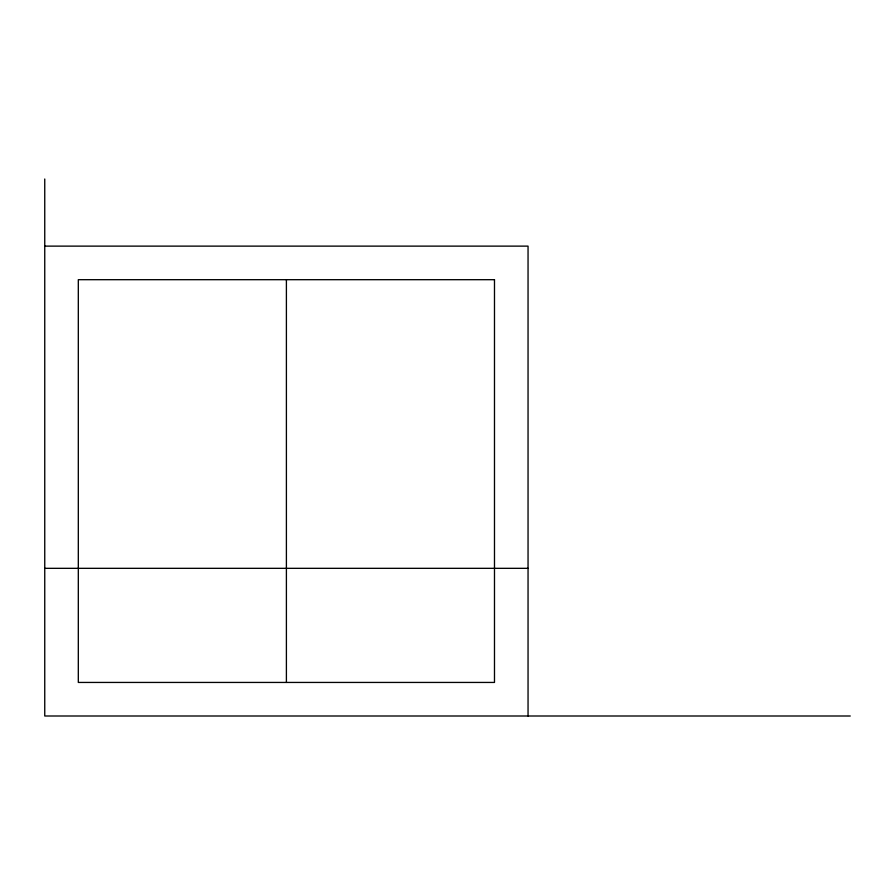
<?xml version="1.0" encoding="UTF-8"?>
<svg xmlns="http://www.w3.org/2000/svg" width="895" height="895" viewBox="0 0 895 895"><rect width="100%" height="100%" fill="white"/><g stroke="black" fill="none" stroke-linecap="round" stroke-linejoin="round"><path stroke-width="1.34" d="M44.75 246.125L528.05 246.125L528.05 716M44.75 568.325L528.05 568.325M850.25 716L44.75 716L44.75 179M286.4 279.688L286.4 682.438M494.487 279.688L78.312 279.688L78.312 682.438L494.487 682.438L494.487 279.688"/></g></svg>
